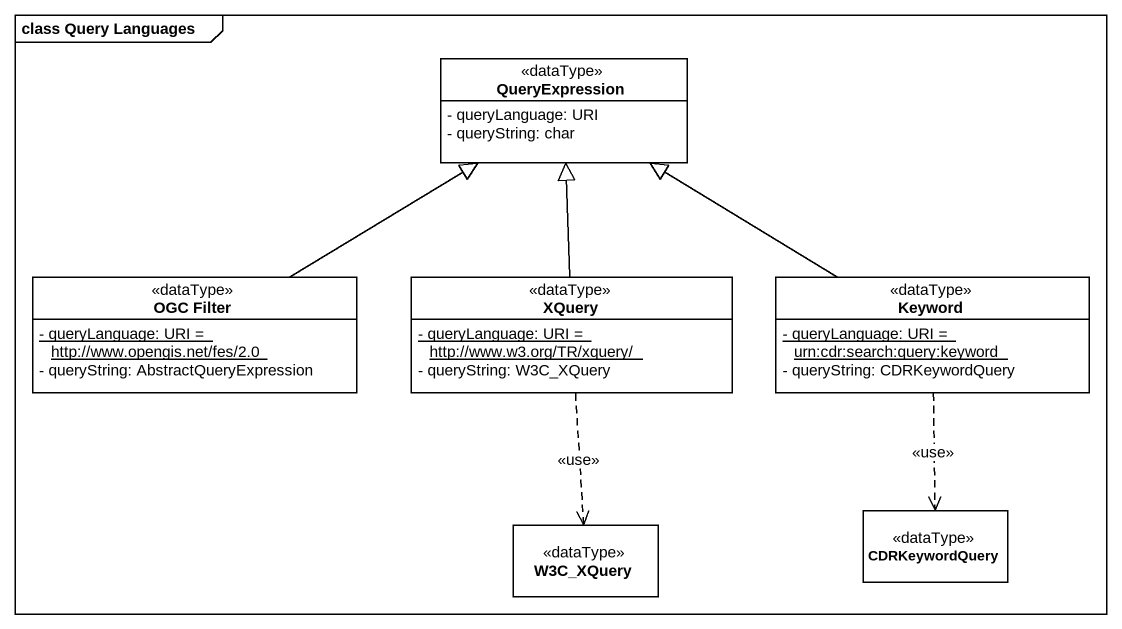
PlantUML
@startuml
mainframe class Query Languages
hide circle
hide empty members
skinparam classAttributeIconSize 0
class QueryExpression <<dataType>> {
  - queryLanguage: URI
  - queryString: char
}
class "OGC Filter" as OGC_Filter <<dataType>> {
  {static} - queryLanguage: URI = http://www.opengis.net/fes/2.0
  - queryString: AbstractQueryExpression
}
class XQuery <<dataType>> {
  {static} - queryLanguage: URI = http://www.w3.org/TR/xquery/
  - queryString: W3C_XQuery
}
class Keyword <<dataType>> {
  {static} - queryLanguage: URI = urn:cdr:search:query:keyword
  - queryString: CDRKeywordQuery
}
class W3C_XQuery <<dataType>>
class CDRKeywordQuery <<dataType>>
OGC_Filter -up-|> QueryExpression
XQuery -up-|> QueryExpression
XQuery ..> W3C_XQuery : <<use>>
Keyword -up-|> QueryExpression
Keyword ..> CDRKeywordQuery : <<use>>
@enduml
